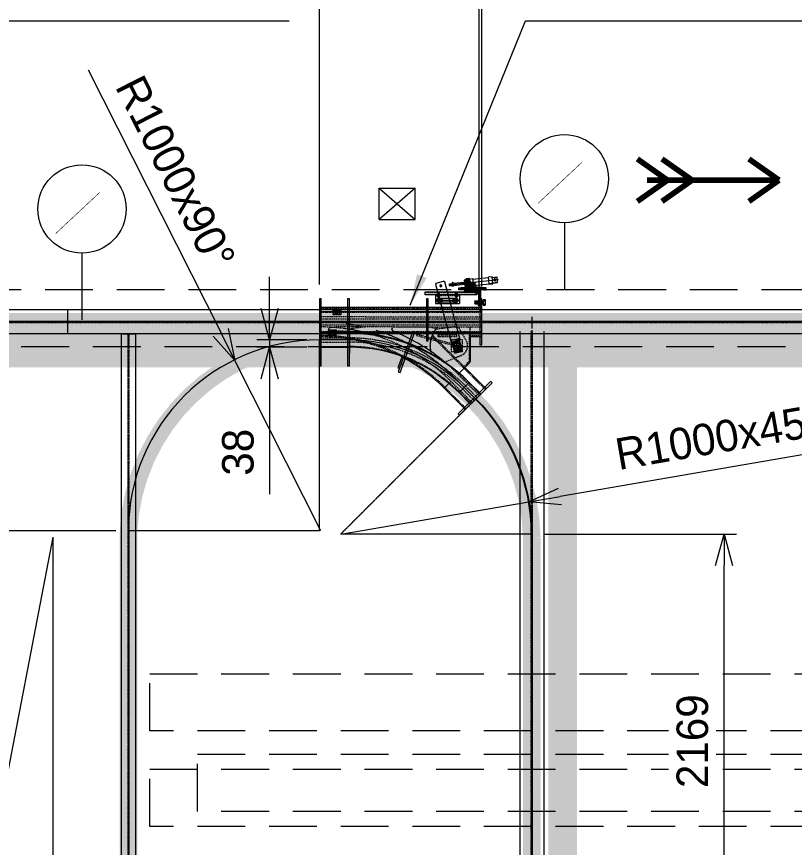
# Model space of a CAD drawing. Header units: inches. Extents: x 702888 to 852715, y 9845 to 271320.
# Drawn here: x 796657 to 800728, y 88595 to 92945 of the extents above; entities that cross this region are included whole.
import ezdxf

# ---------------------------------------------------------------- set-up
doc = ezdxf.new("R2010")
doc.units = ezdxf.units.IN
doc.header["$MEASUREMENT"] = 0
doc.header["$PDMODE"] = 34
for name, pattern in [('CENTER2', [1.125, 0.75, -0.125, 0.125, -0.125]), ('DASHED2', [0.375, 0.25, -0.125]), ('GESTRICHELT2', [9.525, 6.35, -3.175]), ('HIDDEN', [9.525, 6.35, -3.175]), ('MITTE2', [725.805, 483.87, -80.645, 80.645, -80.645])]:
    doc.linetypes.add(name, pattern=pattern)
doc.layers.get('0').update_dxf_attribs({"lineweight": 5})
doc.layers.get('Defpoints').update_dxf_attribs({"lineweight": 5})
for name, color, linetype, lineweight in [('Air input', 130, 'Continuous', 5), ('AIR PIPE', 120, 'Continuous', 5), ('Beam 150x75', 55, 'Continuous', 5), ('Beam 200', 6, 'Continuous', 0), ('BEMASSUNG', 5, 'Continuous', 0), ('CABLE TRAY', 30, 'Continuous', 5), ('CENTRE LINE', 1, 'CENTER2', 15), ('chain', 2, 'Continuous', 5), ('chain con', 52, 'Continuous', 5), ('DUENN', 1, 'Continuous', 0), ('electtric city', 1, 'Continuous', 5), ('ENDSCHALTER', 5, 'Continuous', 0), ('MITTE', 1, 'MITTE2', 0), ('Power track', 161, 'Continuous', 5), ('UNSICHTBAR', 1, 'GESTRICHELT2', 0), ('VERBINDUNGSELEMENTE', 5, 'Continuous', 0), ('VOLLINIE', 7, 'Continuous', 0), ('VOLLLINIE', 7, 'Continuous', 0)]:
    doc.layers.add(name, color=color, linetype=linetype, lineweight=lineweight)
for name, color, linetype in [('Baugruppe', 1, 'Continuous'), ('L', 1, 'Continuous'), ('PF2-6 m', 200, 'Continuous')]:
    doc.layers.add(name, color=color, linetype=linetype)
doc.dimstyles.new('D1', dxfattribs={"dimscale": 66, "dimtxt": 2.5, "dimasz": 2.5, "dimexe": 1, "dimexo": 1, "dimgap": 1.25, "dimtad": 1, "dimdec": 0, "dimdsep": 46, "dimtxsty": 'Standard', "dimblk": 'OPEN30', "dimcen": 2.5, "dimclrd": 150, "dimclre": 150, "dimclrt": 140, "dimadec": 0, "dimazin": 0, "dimtfac": 1, "dimtdec": 0, "dimtmove": 0, "dimatfit": 3, "dimfxl": 1, "dimtfill": 1, "dimlwd": 13, "dimlwe": 13, "dimarcsym": 0})

# ---------------------------------------------------------------- blocks, each defined once
blk = doc.blocks.new('_Open30')
at = {"color": 0, "linetype": 'ByBlock', "lineweight": -2}
for p, q in [((-1, 0.268), (0, 0)), ((0, 0), (-1, -0.268)), ((0, 0), (-1, 0))]:
    blk.add_line(p, q, dxfattribs=at)
blk = doc.blocks.new('*D148')
at = {"layer": 'chain', "color": 150, "lineweight": 13, "transparency": 16777216}
for p, q in [((799078.6, 91431.5), (799078.6, 93945.5)), ((808228.6, 91431.5), (808228.6, 93945.5)), ((808041.1, 93870.5), (799266.1, 93870.5))]:
    blk.add_line(p, q, dxfattribs=at)
at = {"layer": 'Defpoints', "color": 0, "transparency": 16777216}
for p in [(799078.6, 93870.5), (799078.6, 91356.5), (808228.6, 91356.5)]:
    blk.add_point(p, dxfattribs=at)
at = {"layer": 'chain', "color": 150, "lineweight": 13, "transparency": 16777216, "xscale": 187.5, "yscale": 187.5, "zscale": 187.5, "rotation": 180}
blk.add_blockref('_Open30', (799078.6, 93870.5), dxfattribs=at)
at = {"layer": 'chain', "color": 150, "lineweight": 13, "transparency": 16777216, "xscale": 187.5, "yscale": 187.5, "zscale": 187.5}
blk.add_blockref('_Open30', (808228.6, 93870.5), dxfattribs=at)
at = {"layer": 'chain', "color": 140, "transparency": 16777216, "insert": (803653.6, 94058), "char_height": 187.5, "attachment_point": 5, "bg_fill": 3, "box_fill_scale": 1.25, "bg_fill_color": 256, "bg_fill_true_color": 13158600, "bg_fill_transparency": 0}
blk.add_mtext('9150', dxfattribs=at)
blk = doc.blocks.new('*D149')
at = {"layer": 'chain', "color": 150, "lineweight": 13, "transparency": 16777216}
for p, q in [((778287.7, 91542.1), (778287.7, 94445.8)), ((798242, 91542.1), (798242, 94445.8)), ((798054.5, 94370.8), (778475.2, 94370.8))]:
    blk.add_line(p, q, dxfattribs=at)
at = {"layer": 'Defpoints', "color": 0, "transparency": 16777216}
for p in [(778287.7, 94370.8), (778287.7, 91467.1), (798242, 91467.1)]:
    blk.add_point(p, dxfattribs=at)
at = {"layer": 'chain', "color": 150, "lineweight": 13, "transparency": 16777216, "xscale": 187.5, "yscale": 187.5, "zscale": 187.5, "rotation": 180}
blk.add_blockref('_Open30', (778287.7, 94370.8), dxfattribs=at)
at = {"layer": 'chain', "color": 150, "lineweight": 13, "transparency": 16777216, "xscale": 187.5, "yscale": 187.5, "zscale": 187.5}
blk.add_blockref('_Open30', (798242, 94370.8), dxfattribs=at)
at = {"layer": 'chain', "color": 140, "transparency": 16777216, "insert": (788264.9, 94558.3), "char_height": 187.5, "attachment_point": 5, "bg_fill": 3, "box_fill_scale": 1.25, "bg_fill_color": 256, "bg_fill_true_color": 13158600, "bg_fill_transparency": 0}
blk.add_mtext('19954', dxfattribs=at)
blk = doc.blocks.new('5454')
at = {"color": 4, "const_width": 29.5}
for points in [[(-1108.7, -194.3), (-1266.8, -83.2)], [(-979.7, -194.3), (-1137.8, -83.2)], [(-524.9, -194.3), (-682.9, -83.2)], [(-1108.7, -194.3), (-1266.8, -305.5)], [(-1216.7, -194.3), (-524.9, -194.3)], [(-979.7, -194.3), (-1137.8, -305.5)], [(-524.9, -194.3), (-682.9, -305.5)]]:
    blk.add_lwpolyline(points, dxfattribs=at)
blk = doc.blocks.new('A$C6ACB2806')
at = {"color": 1, "linetype": 'DASHED2', "ltscale": 1000}
for points in [[(82525.4, 1681.6), (68525.4, 1681.6), (68525.4, 1981.6), (82525.4, 1981.6)], [(83947.5, -750.9), (70447.5, -750.9), (70447.5, -450.9), (83947.5, -450.9)]]:
    blk.add_lwpolyline(points, close=True, dxfattribs=at)
blk = doc.blocks.new('T6YY6')
at = {"linetype": 'CENTER2', "ltscale": 80}
blk.add_line((706263.8, 77134.1), (706263.8, 83265.3), dxfattribs=at)
for p, q in [((706201.3, 77210.4), (706201.3, 83210.4)), ((706201.3, 83210.4), (706326.3, 83210.4)), ((706326.3, 77210.4), (706326.3, 83210.4)), ((706201.3, 77210.4), (706326.3, 77210.4))]:
    blk.add_line(p, q)
at = {"linetype": 'HIDDEN'}
for p, q in [((706261, 83210.4), (706261, 77210.4)), ((706266.7, 83210.4), (706266.7, 77210.4))]:
    blk.add_line(p, q, dxfattribs=at)
blk = doc.blocks.new('*D229')
at = {"layer": 'CABLE TRAY', "color": 150, "lineweight": 13, "transparency": 16777216}
for p, q in [((775963.9, 91413.1), (775963.9, 97303)), ((806543, 91389), (806543, 97303)), ((776128.9, 97237), (806378, 97237))]:
    blk.add_line(p, q, dxfattribs=at)
at = {"layer": 'Defpoints', "color": 0, "transparency": 16777216}
for p in [(806543, 97237), (775963.9, 91347.1), (806543, 91323)]:
    blk.add_point(p, dxfattribs=at)
at = {"layer": 'CABLE TRAY', "color": 150, "lineweight": 13, "transparency": 16777216, "xscale": 165, "yscale": 165, "zscale": 165, "rotation": 180}
blk.add_blockref('_Open30', (775963.9, 97237), dxfattribs=at)
at = {"layer": 'CABLE TRAY', "color": 150, "lineweight": 13, "transparency": 16777216, "xscale": 165, "yscale": 165, "zscale": 165}
blk.add_blockref('_Open30', (806543, 97237), dxfattribs=at)
at = {"layer": 'CABLE TRAY', "color": 140, "transparency": 16777216, "insert": (791253.4, 97402), "char_height": 165, "attachment_point": 5, "bg_fill": 3, "box_fill_scale": 1.25, "bg_fill_color": 256, "bg_fill_true_color": 13158600, "bg_fill_transparency": 0}
blk.add_mtext('30579', dxfattribs=at)
blk = doc.blocks.new('45y46y')
at = {"const_width": 3}
blk.add_lwpolyline([(740418.6, 180052.2), (740732.9, 180052.2)], dxfattribs=at)
for points in [[(740732.9, 180071.1), (740732.9, 180052.2), (740796.4, 180052.2), (740732.9, 180071.1)], [(740732.9, 180033.3), (740732.9, 180052.2), (740796.4, 180052.2), (740732.9, 180033.3)]]:
    blk.add_solid(points)
blk = doc.blocks.new('4y5y46y')
blk.add_line((740606.5, 179820.9), (740606.5, 179471.4))
at = {"const_width": 3}
blk.add_lwpolyline([(740606.5, 179820.9, -1), (740606.5, 180283.5, -1), (740606.5, 179820.9), (740606.5, 179471.4)], format="xyb", dxfattribs=at)
blk.add_circle((740606.5, 180052.2), 231.3)
at = {"rotation": 43.08915135710794}
blk.add_blockref('45y46y', (322747.8, -457373), dxfattribs=at)
blk = doc.blocks.new('65u6u76i')
at = {"color": 1}
for p, q in [((748396.7, 88210), (745996.8, 87749)), ((748396.7, 87749), (748396.7, 88210)), ((748396.7, 87749), (745996.8, 87749))]:
    blk.add_line(p, q, dxfattribs=at)
blk = doc.blocks.new('*D402')
at = {"color": 150, "lineweight": 13, "transparency": 16777216}
for p, q in [((801052.8, 90700), (799501.9, 90433)), ((798353.7, 90235.4), (799339.2, 90405))]:
    blk.add_line(p, q, dxfattribs=at)
at = {"layer": 'Defpoints', "color": 0, "transparency": 16777216}
for p in [(799339.2, 90405), (798353.7, 90235.4)]:
    blk.add_point(p, dxfattribs=at)
at = {"color": 150, "lineweight": 13, "transparency": 16777216, "xscale": 165, "yscale": 165, "zscale": 165, "rotation": 189.7661851179683}
blk.add_blockref('_Open30', (799339.2, 90405), dxfattribs=at)
at = {"color": 140, "transparency": 16777216, "insert": (800333.7, 90743.6), "char_height": 165, "attachment_point": 5, "rotation": 9.7662, "bg_fill": 3, "box_fill_scale": 1.25, "bg_fill_color": 256, "bg_fill_true_color": 13158600, "bg_fill_transparency": 0}
blk.add_mtext('R1000x45%%D', dxfattribs=at)
blk = doc.blocks.new('*D403')
at = {"color": 150, "lineweight": 13, "transparency": 16777216}
for p, q in [((797032, 92667.4), (797725.4, 91292.4)), ((798250, 90252.2), (797799.7, 91145))]:
    blk.add_line(p, q, dxfattribs=at)
at = {"layer": 'Defpoints', "color": 0, "transparency": 16777216}
for p in [(797799.7, 91145), (798250, 90252.2)]:
    blk.add_point(p, dxfattribs=at)
at = {"color": 150, "lineweight": 13, "transparency": 16777216, "xscale": 165, "yscale": 165, "zscale": 165, "rotation": 296.762427695318}
blk.add_blockref('_Open30', (797799.7, 91145), dxfattribs=at)
at = {"color": 140, "transparency": 16777216, "insert": (797488.9, 92127.8), "char_height": 165, "attachment_point": 5, "rotation": 296.7624, "bg_fill": 3, "box_fill_scale": 1.25, "bg_fill_color": 256, "bg_fill_true_color": 13158600, "bg_fill_transparency": 0}
blk.add_mtext('R1000x90%%D', dxfattribs=at)
blk = doc.blocks.new('5ty56y')
for p, q in [((739176.3, 79054.5), (739365.8, 79054.5)), ((739176.3, 78889.7), (739365.8, 78889.7))]:
    blk.add_line(p, q)
blk.add_lwpolyline([(739176.3, 79054.5), (739365.8, 78889.7), (739365.8, 79054.5), (739176.3, 78889.7)], close=True)
blk = doc.blocks.new('45y4y6y')
at = {"linetype": 'CENTER2', "ltscale": 80}
blk.add_line((805122.2, 91360.7), (805122.2, 88156.2), dxfattribs=at)
for p, q in [((805059.7, 91284.5), (805059.7, 86072.5)), ((805184.7, 91284.5), (805184.7, 86072.5))]:
    blk.add_line(p, q)
at = {"linetype": 'HIDDEN'}
for p, q in [((805119.4, 86072.5), (805119.4, 91284.5)), ((805125.1, 86072.5), (805125.1, 91284.5))]:
    blk.add_line(p, q, dxfattribs=at)
blk = doc.blocks.new('y66yymjmk')
for p, q in [((797204.7, 91284.5), (797204.7, 86072.5)), ((797204.7, 91284.5), (797279.7, 91284.5)), ((797279.7, 91284.5), (797279.7, 86072.5))]:
    blk.add_line(p, q)
at = {"linetype": 'HIDDEN'}
for p, q in [((797239.7, 91284.5), (797239.7, 86072.5)), ((797244.7, 91284.5), (797244.7, 86072.5))]:
    blk.add_line(p, q, dxfattribs=at)
at = {"linetype": 'CENTER2', "ltscale": 30}
blk.add_line((797242.2, 86072.5), (797242.2, 91284.5), dxfattribs=at)
blk = doc.blocks.new('QSL-8-D')
at = {"layer": 'MITTE'}
blk.add_line((0, 9.2), (0, -33.4), dxfattribs=at)
at = {"layer": 'VOLLINIE'}
for p, q in [((-5.5, 0), (-5.5, -7)), ((5.5, 0), (5.5, -7)), ((-7.3, -8.8), (-5.5, -7)), ((-7.2, -8.8), (7.2, -8.8)), ((-7.2, -19.1), (-7.2, -8.8)), ((-7.2, -19.1), (7.2, -19.1)), ((-6.8, -21), (-7.2, -19.1)), ((-6.8, -21), (6.7, -21)), ((-6.8, -22), (6.7, -22)), ((-6.8, -23), (-6.8, -22)), ((-6.8, -23), (6.7, -23)), ((-6, -21), (-6, -22)), ((-4, -23), (-4, -33.4)), ((4, -23), (4, -33.4)), ((7.3, -8.8), (5.5, -7)), ((6, -21), (6, -22)), ((6.7, -21), (7.2, -19.1)), ((6.7, -23), (6.7, -22)), ((7.2, -19.1), (7.2, -8.8))]:
    blk.add_line(p, q, dxfattribs=at)
for points in [[(5.5, -4.9), (7, -4), (7, 4), (0, 8.1), (-7, 4)], [(-7, 4), (-7, -4), (-5.5, -4.9)]]:
    blk.add_lwpolyline(points, dxfattribs=at)
for radius, start, end in [(7, 321.7868, 218.2132), (5.5, 0, 180)]:
    blk.add_arc((0, 0), radius, start, end, dxfattribs=at)
blk = doc.blocks.new('A$C41C4')
at = {"layer": 'MITTE'}
for p, q in [((0.1, 33.4), (144.1, 33.4)), ((8.5, 40.1), (8.5, 26.7)), ((56.3, 43.2), (56.3, 23.3)), ((73.8, 42.6), (73.8, 0)), ((91.3, 43.2), (91.3, 23.3)), ((139.2, 40.1), (139.2, 26.7))]:
    blk.add_line(p, q, dxfattribs=at)
at = {"layer": 'UNSICHTBAR'}
for centre in [(8.5, 33.4), (139.2, 33.4)]:
    blk.add_circle(centre, 2.3, dxfattribs=at)
at = {"layer": 'VOLLINIE'}
for p, q in [((2.1, 38.4), (2.1, 28.4)), ((14.8, 38.4), (2.1, 38.4)), ((2.1, 28.4), (14.8, 28.4)), ((14.8, 38.4), (29.3, 38.4)), ((14.8, 38.4), (14.8, 28.4)), ((14.8, 28.4), (29.3, 28.4)), ((29.3, 38.4), (31.3, 40.4)), ((29.3, 28.4), (31.3, 26.4)), ((31.3, 40.4), (31.3, 40.4)), ((31.3, 40.4), (63.2, 40.4)), ((31.3, 26.4), (31.3, 26.4)), ((31.3, 26.4), (116.3, 26.4)), ((46.8, 40.4), (46.8, 26.4)), ((58.8, 42), (58.8, 41)), ((67, 40.4), (80.7, 40.4)), ((69.8, 10.4), (69.8, 0)), ((71.3, 42), (71.3, 40.4)), ((71.8, 12.4), (75.8, 12.4)), ((71.8, 11.4), (75.8, 11.4)), ((71.8, 10.4), (75.8, 10.4)), ((72.3, 24.7), (75.3, 24.7)), ((72.3, 14.3), (75.3, 14.3)), ((76.3, 42), (76.3, 40.4)), ((77.8, 10.4), (77.8, 0)), ((84.5, 40.4), (116.3, 40.4)), ((88.8, 42), (88.8, 41)), ((100.8, 40.4), (100.8, 26.4)), ((118.3, 38.4), (116.3, 40.4)), ((116.3, 40.4), (116.3, 40.4)), ((118.3, 28.4), (116.3, 26.4)), ((116.3, 26.4), (116.3, 26.4)), ((118.3, 38.4), (132.8, 38.4)), ((118.3, 28.4), (132.8, 28.4)), ((132.8, 38.4), (145.5, 38.4)), ((132.8, 38.4), (132.8, 28.4)), ((132.8, 38.4), (132.8, 28.4)), ((132.8, 28.4), (132.8, 28.4)), ((145.5, 28.4), (132.8, 28.4)), ((145.5, 38.4), (145.5, 28.4))]:
    blk.add_line(p, q, dxfattribs=at)
blk.add_lwpolyline([(75.7, 40.4), (73.8, 41.5), (72, 40.4)], dxfattribs=at)
for centre, start, end in [((56.3, 33.4), 61.045, 118.955), ((56.3, 33.4), 241.045, 298.955), ((91.3, 33.4), 61.045, 118.955), ((91.3, 33.4), 241.045, 298.955)]:
    blk.add_arc(centre, 8, start, end, dxfattribs=at)
for p in [(65.1, 33.4), (82.6, 33.4)]:
    blk.add_blockref('QSL-8-D', p, dxfattribs=at)
blk = doc.blocks.new('A$C1300')
at = {"layer": 'VOLLLINIE'}
blk.add_lwpolyline([(7, 24), (0.1, 12), (7, 0), (20.9, 0), (27.8, 12), (20.9, 24)], close=True, dxfattribs=at)
blk = doc.blocks.new('m16x_45')
at = {"layer": 'DUENN'}
for p, q in [((45, 6.4), (0, 6.4)), ((45, -6.4), (0, -6.4))]:
    blk.add_line(p, q, dxfattribs=at)
at = {"layer": 'MITTE'}
blk.add_line((45, 0), (0, 0), dxfattribs=at)
at = {"layer": 'VERBINDUNGSELEMENTE'}
for p, q in [((-10.2, 13.6), (-9.3, 15.2)), ((-10.2, 13.6), (-10.2, -13.6)), ((0, 15.2), (-9.3, 15.2)), ((0, 7.6), (-9.3, 7.6)), ((0, 15.2), (0, -15.2)), ((43.4, 8), (0, 8)), ((43.4, 8), (43.4, -8)), ((45, 6.4), (43.4, 8)), ((45, 6.4), (45, -6.4)), ((-10.2, -13.6), (-9.3, -15.2)), ((0, -7.6), (-9.3, -7.6)), ((0, -15.2), (-9.3, -15.2)), ((43.4, -8), (0, -8)), ((43.4, -8), (45, -6.4))]:
    blk.add_line(p, q, dxfattribs=at)
for centre, radius, start, end in [((-2, 11.4), 8.28, 152.6734, 207.3266), ((21.5, 0), 31.7, 166.1397, 193.8603), ((-2, -11.4), 8.28, 152.6734, 207.3266)]:
    blk.add_arc(centre, radius, start, end, dxfattribs=at)
blk = doc.blocks.new('S_6')
at = {"layer": 'VERBINDUNGSELEMENTE'}
blk.add_lwpolyline([(-5, 0), (-5, 0.7), (5, 0.7), (5, 0)], close=True, dxfattribs=at)
blk = doc.blocks.new('L-80X8')
at = {"layer": 'L', "color": 0, "linetype": 'ByBlock'}
for p, q in [((0, 80), (0, 0)), ((0, 80), (3, 80)), ((8, 75), (8, 18)), ((0, 0), (80, 0)), ((18, 8), (75, 8)), ((80, 3), (80, 0))]:
    blk.add_line(p, q, dxfattribs=at)
for centre, radius, start, end in [((3, 75), 5, 0, 90), ((18, 18), 10, 180, 270), ((75, 3), 5, 0, 90)]:
    blk.add_arc(centre, radius, start, end, dxfattribs=at)
blk = doc.blocks.new('Befestigung_wg')
at = {"layer": 'MITTE'}
for p, q in [((8, 0), (-24.2, 0)), ((-48.5, -50.8), (-48.5, -68.1)), ((-40, -51.2), (-40, -68.5)), ((-31, -50.8), (-31, -68.1))]:
    blk.add_line(p, q, dxfattribs=at)
at = {"layer": 'MITTE', "linetype": 'Continuous'}
for p, q in [((-65, -50.4), (-65, -71.3)), ((-41, -50.4), (-41, -71.3))]:
    blk.add_line(p, q, dxfattribs=at)
at = {"layer": 'UNSICHTBAR'}
for p, q in [((-18, -41.3), (-288, -41.3)), ((-18, -51.7), (-288, -51.7))]:
    blk.add_line(p, q, dxfattribs=at)
at = {"layer": 'VOLLINIE'}
blk.add_lwpolyline([(-18, -39), (-288, -39), (-288, -54), (-18, -54)], close=True, dxfattribs=at)
at = {"layer": 'VOLLINIE', "rotation": 90}
blk.add_blockref('L-80X8', (0, -62), dxfattribs=at)
blk = doc.blocks.new('M_6')
at = {"layer": 'VERBINDUNGSELEMENTE'}
for p, q in [((-5.5, 0.6), (-5.5, 4.4)), ((4.2, 5), (-4.2, 5)), ((-4.1, 0), (-4.2, 0)), ((4.2, 0), (-4.2, 0)), ((-2.8, 0.6), (-2.8, 4.4)), ((2.7, 0.6), (2.7, 4.4)), ((5.5, 0.5), (5.5, 4.5))]:
    blk.add_line(p, q, dxfattribs=at)
for centre, radius, start, end in [((-4.1, 3), 1.98, 45.7486, 134.3033), ((-4.1, 2), 1.99, 225.7042, 314.244), ((0, -2), 7.02, 66.8906, 113.1094), ((0, 7.3), 7.25, 247.6634, 292.3366), ((4.1, 3), 2.02, 47.2903, 133.8238), ((4.1, 2.1), 2.09, 228.0126, 310.8733)]:
    blk.add_arc(centre, radius, start, end, dxfattribs=at)
blk = doc.blocks.new('hs28_6x15s')
at = {"layer": 'DUENN'}
for p, q in [((-2.4, 15), (-2.4, 2.3)), ((2.4, 15), (2.4, 2.3))]:
    blk.add_line(p, q, dxfattribs=at)
at = {"layer": 'MITTE'}
blk.add_line((0, 15), (0, 0), dxfattribs=at)
at = {"layer": 'VERBINDUNGSELEMENTE'}
for p, q in [((-2.4, 15), (-3, 14.4)), ((-3, 14.4), (3, 14.4)), ((-3, 14.4), (-3, 0)), ((3, 2.3), (-3, 2.3)), ((-3, 2.3), (3, 2.3)), ((-3, 2), (3, 2)), ((-2.4, 15), (2.4, 15)), ((3, 14.4), (2.4, 15)), ((3, 14.4), (3, 0))]:
    blk.add_line(p, q, dxfattribs=at)
blk.add_lwpolyline([(-6.5, -4), (-6.5, 0), (6.5, 0), (6.5, -4)], close=True, dxfattribs=at)
blk = doc.blocks.new('S_4')
at = {"layer": 'VERBINDUNGSELEMENTE'}
blk.add_lwpolyline([(-3.5, 0), (-3.5, 0.5), (3.5, 0.5), (3.5, 0)], close=True, dxfattribs=at)
blk = doc.blocks.new('M_4')
at = {"layer": 'VERBINDUNGSELEMENTE'}
for p, q in [((-3.8, 0.4), (-3.8, 2.8)), ((2.9, 3.2), (-2.9, 3.2)), ((-2.9, 0), (-2.9, 0)), ((2.9, 0), (-2.9, 0)), ((-2, 0.4), (-2, 2.8)), ((2, 0.4), (2, 2.8)), ((3.8, 0.4), (3.8, 2.8))]:
    blk.add_line(p, q, dxfattribs=at)
for centre, radius, start, end in [((-2.9, 1.9), 1.32, 45.7486, 134.3033), ((-2.9, 1.3), 1.32, 225.7042, 314.244), ((0, -2.2), 5.42, 68.559, 111.441), ((0, 5.6), 5.6, 249.2785, 290.7215), ((2.9, 1.9), 1.35, 47.2903, 133.8238), ((2.9, 1.4), 1.4, 228.0126, 310.8733)]:
    blk.add_arc(centre, radius, start, end, dxfattribs=at)
blk = doc.blocks.new('z4x30')
at = {"layer": 'DUENN'}
for p, q in [((30, 1.6), (10, 1.6)), ((30, 1.6), (10, 1.6)), ((30, -1.6), (10, -1.6))]:
    blk.add_line(p, q, dxfattribs=at)
at = {"layer": 'MITTE'}
blk.add_line((30, 0), (0, 0), dxfattribs=at)
at = {"layer": 'VERBINDUNGSELEMENTE'}
for p, q in [((29.6, 2), (0, 2)), ((0, 2), (0, -2)), ((10, 2), (10, -2)), ((29.6, 2), (29.6, -2)), ((30, 1.6), (29.6, 2)), ((30, 1.6), (30, -1.6)), ((29.6, -2), (0, -2)), ((29.6, -2), (30, -1.6))]:
    blk.add_line(p, q, dxfattribs=at)
blk.add_lwpolyline([(-4, -3.5), (-4, 3.5), (0, 3.5), (0, -3.5)], close=True, dxfattribs=at)
blk = doc.blocks.new('A$C3241')
at = {"layer": 'DUENN'}
for centre in [(7.8, 3.6), (11.8, 3.6), (15.8, 3.6), (19.8, 3.6)]:
    blk.add_arc(centre, 8, 157.9757, 202.0243, dxfattribs=at)
blk = doc.blocks.new('Hebel')
at = {"layer": 'MITTE', "linetype": 'Continuous'}
for p, q in [((6.2, 325), (-6.2, 325)), ((0, 318.8), (0, 331.2))]:
    blk.add_line(p, q, dxfattribs=at)
at = {"layer": 'MITTE'}
for p, q in [((-20, 0), (20, 0)), ((0, -35), (0, 25)), ((20, -25), (-20, -25))]:
    blk.add_line(p, q, dxfattribs=at)
at = {"layer": 'UNSICHTBAR'}
for p, q in [((25, 35), (-25, 35)), ((-20, 4), (-14.5, 4)), ((14.5, 4), (20, 4)), ((-20, -4), (-14.5, -4)), ((-20, -19.5), (-1.5, -19.5)), ((-20, -30.5), (-1.5, -30.5)), ((1.5, -19.5), (20, -19.5)), ((1.5, -30.5), (20, -30.5)), ((14.5, -4), (20, -4))]:
    blk.add_line(p, q, dxfattribs=at)
at = {"layer": 'VOLLINIE'}
for p, q in [((-25, 340), (-20, 345)), ((-25, 25), (-25, 340)), ((20, 345), (-20, 345)), ((20, 345), (25, 340)), ((25, 340), (25, 25)), ((25, 25), (-25, 25)), ((-20, -35), (-20, 25)), ((-20, 25), (20, 25)), ((20, 25), (20, -35)), ((-1.5, -35), (-20, -35)), ((-1.5, -35), (-1.5, -14.9)), ((1.5, -35), (1.5, -14.9)), ((20, -35), (1.5, -35))]:
    blk.add_line(p, q, dxfattribs=at)
blk.add_circle((0, 325), 5.25, dxfattribs=at)
blk.add_arc((0, 0), 15, 275.7392, 264.2608, dxfattribs=at)
for points in [[(-20, 25), (-25, 25), (-20, 19.8)], [(20, 25), (25, 25), (20, 19.8)]]:
    blk.add_solid(points, dxfattribs=at)
at = {"layer": 'VOLLINIE', "rotation": 180}
for p in [(-5.2, 25.6), (17.8, 25.6)]:
    blk.add_blockref('A$C3241', p, dxfattribs=at)
blk = doc.blocks.new('Skt_Mutter')
for p, q in [((0, 7.4), (0, 0)), ((0, -6), (0, 6)), ((0, 0.5), (0, 0)), ((0, -0.5), (0, 0)), ((0.3, 9.8), (2.5, 9.8)), ((0.3, 4.9), (2.5, 4.9)), ((4.6, 9.8), (2.5, 9.8)), ((4.6, 4.9), (2.5, 4.9)), ((5, 7.4), (5, 0)), ((5, -6), (5, 6)), ((5, -7.4), (5, 0)), ((0.3, -4.9), (2.5, -4.9)), ((0.3, -9.8), (2.5, -9.8)), ((4.6, -4.9), (2.5, -4.9)), ((4.6, -9.8), (2.5, -9.8))]:
    blk.add_line(p, q)
for centre, radius, start, end in [((9.1, 7.4), 9.06, 164.281, 180), ((9.1, 7.4), 9.07, 180, 195.719), ((34.7, 0), 34.7, 171.868, 179.141), ((-4.1, 7.4), 9.06, 344.2815, 0), ((-29.7, 0), 34.7, 0.8594, 8.1316), ((-4.1, 7.4), 9.07, 0, 15.7185), ((34.7, 0), 34.7, 180.859, 188.132), ((9.1, -7.4), 9.06, 164.281, 180), ((9.1, -7.4), 9.07, 180, 195.719), ((-29.7, 0), 34.7, 351.8684, 359.1406), ((-4.1, -7.4), 9.06, 344.2815, 0), ((-4.1, -7.4), 9.07, 0, 15.7185)]:
    blk.add_arc(centre, radius, start, end)
at = {"layer": 'MITTE'}
blk.add_line((-0.7, 0), (6, 0), dxfattribs=at)
at = {"layer": 'UNSICHTBAR'}
for p, q in [((0, 4.1), (5, 4.1)), ((5, -4.1), (0, -4.1))]:
    blk.add_line(p, q, dxfattribs=at)
blk = doc.blocks.new('A$Cc410dff4')
at = {"layer": 'DUENN'}
for p, q in [((-187.2, -329.7), (-213.1, -332.4)), ((-42.6, -314.1), (-68.4, -316.8)), ((-59.5, -315.9), (-68.4, -316.8)), ((-39.7, -340.9), (-65.5, -343.7)), ((-56.6, -342.7), (-65.5, -343.7)), ((38, -314.9), (18.1, -317.1)), ((38.9, -322.9), (19, -325)), ((-184.3, -356.5), (-210.2, -359.3))]:
    blk.add_line(p, q, dxfattribs=at)
at = {"layer": 'ENDSCHALTER'}
for centre in [(9.7, -237.5), (89.7, -237.5)]:
    blk.add_circle(centre, 9, dxfattribs=at)
at = {"layer": 'MITTE'}
for p, q in [((-7.8, -237.5), (107.2, -237.5)), ((-87, -296.7), (-87, -287.5)), ((-57, -296.7), (-57, -287.5)), ((42.4, -318.5), (-217.7, -346.5)), ((-199.6, -336.4), (-197.7, -354)), ((-179.2, -320.2), (-178.3, -328.1)), ((-78.3, -309.4), (-77.4, -317.2)), ((-42.5, -329.5), (-72.1, -329.5)), ((-48.2, -329.5), (-71.8, -329.5)), ((-57.5, -352.9), (-62.5, -306.1)), ((-60, -341.3), (-60, -317.7))]:
    blk.add_line(p, q, dxfattribs=at)
at = {"layer": 'UNSICHTBAR'}
for p, q in [((-47, -294.5), (-97, -294.5)), ((-91.5, -294.5), (-91.5, -289.5)), ((-82.5, -294.5), (-82.5, -289.5)), ((-61.5, -294.5), (-61.5, -289.5)), ((-52.5, -294.5), (-52.5, -289.5)), ((112.2, -262.5), (-12.8, -262.5)), ((-183.7, -323.7), (-183.2, -328.6)), ((-183.1, -323.7), (-182.6, -328.5)), ((-174.6, -322.8), (-174.1, -327.6)), ((-174, -322.7), (-173.5, -327.5)), ((-82.8, -312.9), (-82.3, -317.7)), ((-82.2, -312.8), (-81.7, -317.6)), ((-73.7, -311.9), (-73.2, -316.7)), ((-73.1, -311.8), (-72.6, -316.7)), ((-55.6, -305.4), (-69.5, -306.9)), ((-65.8, -341.1), (-69.5, -306.9)), ((-53, -314.5), (-67, -314.5)), ((-53, -344.5), (-67, -344.5)), ((-51.9, -339.6), (-55.6, -305.4))]:
    blk.add_line(p, q, dxfattribs=at)
blk.add_circle((-60, -329.5), 4, dxfattribs=at)
blk.add_arc((-60, -329.5), 5, 0, 270, dxfattribs=at)
at = {"layer": 'VOLLINIE'}
for p, q in [((112.2, -221.5), (-12.8, -221.5)), ((-12.8, -266.5), (-12.8, -221.5)), ((1.7, -228), (97.7, -228)), ((1.7, -247), (97.7, -247)), ((112.2, -266.5), (112.2, -221.5)), ((-97, -294.5), (-97, -289.5)), ((-47, -289.5), (-97, -289.5)), ((-97, -294.5), (-71, -336.4)), ((-47, -329.5), (-47, -289.5)), ((-187.4, -328.2), (-213.2, -331)), ((-213.2, -331), (-210, -360.8)), ((-168.9, -322.2), (-187.8, -324.2)), ((-187.8, -324.2), (-183.7, -362)), ((-168.9, -322.2), (-164.8, -359.9)), ((-87.6, -315.6), (-168.7, -324.3)), ((-69, -311.4), (-87.9, -313.4)), ((-87.9, -313.4), (-83.8, -351.2)), ((-69, -311.4), (-64.9, -349.2)), ((-42.7, -312.6), (-68.6, -315.4)), ((-59.6, -314.4), (-68.6, -315.4)), ((-64.4, -353.6), (-65.8, -341.1)), ((-39.5, -342.4), (-65.3, -345.2)), ((-56.4, -344.2), (-65.3, -345.2)), ((-47.3, -307), (-55.3, -307.9)), ((-55.3, -307.9), (-50.8, -349.7)), ((-50.5, -352.1), (-51.9, -339.6)), ((-47.3, -307), (-42.8, -348.8)), ((-42.7, -312.6), (-39.5, -342.4)), ((15.9, -315.3), (-41.7, -321.5)), ((17.2, -327.2), (-40.5, -333.5)), ((8, -316.2), (9.3, -328.1)), ((15.9, -315.3), (17.2, -327.2)), ((18.1, -317.1), (16.1, -317.3)), ((19, -325), (17, -325.2)), ((36.9, -314), (18, -316.1)), ((18, -316.1), (19.1, -326)), ((38, -324), (19.1, -326)), ((36.9, -314), (38, -314.9)), ((36.9, -314), (38, -324)), ((38, -314.9), (38.9, -322.9)), ((38.9, -322.9), (38, -324)), ((-184.2, -358), (-210, -360.8)), ((-164.8, -359.9), (-183.7, -362)), ((-84, -349), (-165.1, -357.7)), ((-64.9, -349.2), (-83.8, -351.2)), ((-50.5, -352.1), (-64.4, -353.6)), ((-42.8, -348.8), (-50.8, -349.7))]:
    blk.add_line(p, q, dxfattribs=at)
for centre, radius in [((0, 0), 20), ((-198.7, -344.5), 5)]:
    blk.add_circle(centre, radius, dxfattribs=at)
for centre, radius, start, end in [((1.7, -237.5), 9.5, 90, 270), ((97.7, -237.5), 9.5, 270, 90), ((-60, -329.5), 13, 211.803, 0)]:
    blk.add_arc(centre, radius, start, end, dxfattribs=at)
at = {"layer": 'VOLLLINIE'}
blk.add_lwpolyline([(-52, -324.9), (-60, -320.3), (-68, -324.9), (-68, -334.1), (-60, -338.7), (-52, -334.1)], close=True, dxfattribs=at)
blk.add_circle((-60, -329.5), 8, dxfattribs=at)
at = {"rotation": 186.1526269100028}
blk.add_blockref('Skt_Mutter', (24.1, -320.5), dxfattribs=at)
at = {"layer": 'BEMASSUNG', "xscale": -1}
blk.add_blockref('Befestigung_wg', (-122, -227.5), dxfattribs=at)
at = {"layer": 'BEMASSUNG', "xscale": -1, "rotation": 180}
for p in [(-4.1, -225.5), (75.9, -225.5)]:
    blk.add_blockref('A$C1300', p, dxfattribs=at)
at = {"layer": 'UNSICHTBAR', "xscale": -1}
for name, p in [('hs28_6x15s', (2.2, -268.8)), ('M_6', (2.2, -261.8)), ('hs28_6x15s', (97.2, -268.8)), ('M_6', (97.2, -261.8)), ('M_4', (-99.5, -281)), ('S_4', (-99.5, -281.5)), ('S_6', (-57, -281.5)), ('S_6', (2.2, -262.5)), ('S_6', (97.2, -262.5))]:
    blk.add_blockref(name, p, dxfattribs=at)
at = {"layer": 'UNSICHTBAR', "xscale": -1, "rotation": 270}
blk.add_blockref('z4x30', (-99.5, -305.1), dxfattribs=at)
at = {"layer": 'VOLLINIE', "xscale": -1}
for name, p, rotation in [('Hebel', (0, 0), 194.9307875021744), ('m16x_45', (-138, -227.5), 180)]:
    blk.add_blockref(name, p, dxfattribs=dict(at, rotation=rotation))
at = {"layer": 'VOLLINIE'}
blk.add_blockref('A$C41C4', (-155.8, -331.5), dxfattribs=at)
blk = doc.blocks.new('Auflage_d')
at = {"layer": 'MITTE'}
for p, q in [((16.5, -10), (3.5, -10)), ((10, -16.5), (10, -3.5)), ((36.5, -10), (23.5, -10)), ((30, -3.5), (30, -16.5))]:
    blk.add_line(p, q, dxfattribs=at)
at = {"layer": 'UNSICHTBAR'}
for p, q in [((0, -30), (0, 0)), ((0, 0), (40, 0)), ((40, 0), (40, -30)), ((0, -20), (40, -20)), ((0, -27), (40, -27)), ((40, -30), (0, -30))]:
    blk.add_line(p, q, dxfattribs=at)
for centre in [(10, -10), (30, -10)]:
    blk.add_circle(centre, 6.5, dxfattribs=at)
blk = doc.blocks.new('WZ_d')
at = {"layer": 'MITTE'}
for p, q in [((12.5, 0), (-12.5, 0)), ((0, 12.5), (0, -12.5))]:
    blk.add_line(p, q, dxfattribs=at)
at = {"layer": 'UNSICHTBAR'}
for p, q in [((-652.2, 96.1), (-663.4, 94.5)), ((-635.8, 98.5), (-652.2, 96.1)), ((-330, 98.5), (-635.8, 98.5)), ((-473.8, 98.5), (-572.5, 87.3)), ((-330, 98.5), (-140, 98.5)), ((-140, 98.5), (-105, 88.5)), ((-105, 88.5), (-20, 98.5)), ((-13.5, 98.5), (-20, 98.5)), ((-13.5, 98.5), (2.9, 95.6)), ((48.5, 28), (13.9, 87.9)), ((56, 0), (56, 0)), ((21.8, -51.6), (-55.5, -83.1))]:
    blk.add_line(p, q, dxfattribs=at)
blk.add_lwpolyline([(-16.1, 7.6), (-209.3, 59.4), (-210.8, 53.6), (-17.6, 1.8)], close=True, dxfattribs=at)
for centre, radius, start, end in [((-662, 84.6), 10, 98.2091, 272.526), ((-720, -875), 973.5, 74.7623, 81.2833), ((0, 0), 141, 140.5433, 192.0859), ((0.1, 79.9), 16, 30, 80), ((-616.3, -950.9), 1026.5, 81.4745, 92.526), ((-616.3, -950.9), 1026.5, 57.8488, 81.4745), ((0, 0), 56, 291.3764, 30), ((0, 0), 141, 192.0859, 198.5859), ((-61.5, -68.3), 16, 252.5062, 292.1608)]:
    blk.add_arc(centre, radius, start, end, dxfattribs=at)
at = {"layer": 'VOLLINIE'}
for radius in [20, 17.5]:
    blk.add_circle((0, 0), radius, dxfattribs=at)
blk.add_arc((-61.5, -68.3), 16, 237.8488, 252.5062, dxfattribs=at)
blk = doc.blocks.new('tyjtyjyt')
at = {"layer": 'MITTE'}
for p, q in [((742408.6, 69396.3), (741558.6, 69396.3)), ((741715.6, 69301.3), (741558.6, 69301.3)), ((742271.6, 69271.3), (742285.6, 69271.3)), ((742278.6, 69264.3), (742278.6, 69278.3)), ((742265.7, 69103.4), (742377.5, 68991.7))]:
    blk.add_line(p, q, dxfattribs=at)
blk.add_arc((741558.6, 68396.3), 1000, 45, 90, dxfattribs=at)
at = {"layer": 'UNSICHTBAR'}
for p, q in [((741558.6, 69466.8), (742408.6, 69466.8)), ((741566.6, 69451.3), (741558.6, 69451.3)), ((741558.6, 69446.3), (742408.6, 69446.3)), ((742128.6, 69473.3), (742118.6, 69473.3)), ((742128.6, 69473.3), (742118.6, 69473.3)), ((742128.6, 69451.8), (742118.6, 69451.8)), ((742408.6, 69473.3), (742398.6, 69473.3)), ((742408.6, 69451.8), (742398.6, 69451.8)), ((741802.2, 69422.8), (741558.6, 69422.8)), ((741558.6, 69412.3), (742408.6, 69412.3)), ((741802.2, 69422.8), (741827, 69422.8)), ((741827, 69422.8), (741942.8, 69422.8)), ((741942.8, 69422.8), (742088.3, 69422.8)), ((742088.3, 69422.8), (742408.6, 69422.8)), ((741558.6, 69380.3), (742408.6, 69380.3)), ((741558.6, 69346.3), (742408.6, 69346.3)), ((741938.6, 69356.7), (741938.6, 69359.8)), ((741948.6, 69369.8), (741965.2, 69369.8)), ((741965.2, 69369.8), (742165.1, 69369.8)), ((742165.1, 69369.8), (742408.6, 69369.8)), ((742348.6, 69343), (742348.6, 69369.8)), ((741566.6, 69341.3), (741558.6, 69341.3)), ((741558.6, 69335.8), (741715.6, 69335.8)), ((741670, 69334.9), (741558.6, 69334.9)), ((741558.6, 69312.3), (741715.6, 69312.3)), ((742038.8, 69320), (742038.8, 69320)), ((742128.6, 69340.8), (742118.6, 69340.8)), ((742128.6, 69319.3), (742118.6, 69319.3)), ((742348.6, 69325.8), (742408.6, 69325.8)), ((742408.6, 69340.8), (742398.6, 69340.8)), ((742408.6, 69319.3), (742398.6, 69319.3)), ((741558.6, 69290.3), (741715.6, 69290.3)), ((741558.6, 69266.8), (741715.6, 69266.8)), ((742031.5, 69276.6), (742023.9, 69279.4)), ((742035, 69280.4), (742025.6, 69283.9)), ((742031.3, 69299.6), (742031.3, 69299.6)), ((741995.5, 69171.9), (741986.1, 69175.3)), ((742008.6, 69208.1), (741999.3, 69211.5)), ((742290.5, 69128.2), (742284.5, 69122.2)), ((742315.6, 69153.3), (742427.3, 69041.6)), ((742247, 69084.7), (742245.2, 69082.9)), ((742284.5, 69122.2), (742396.2, 69010.5)), ((742215.9, 69053.6), (742327.6, 68941.9)), ((742245.2, 69082.9), (742236.5, 69074.2)), ((742257.1, 69074.6), (742358.7, 68973)), ((742308.9, 69044.6), (742369.6, 68983.9)), ((742324.4, 69060.1), (742385.2, 68999.4)), ((742341.1, 69076.8), (742401.8, 69016)), ((742425.9, 69051.5), (742431.6, 69045.8)), ((742431.9, 69046.2), (742426.2, 69051.8)), ((742292.3, 69028), (742353, 68967.3)), ((742323, 68937.3), (742317.4, 68942.9)), ((742317.7, 68943.3), (742323.4, 68937.6))]:
    blk.add_line(p, q, dxfattribs=at)
for points in [[(742315.6, 69161.8), (742311.3, 69157.5), (742148.7, 69320.2), (742153, 69324.4)], [(742178.6, 69319.8), (742278.6, 69319.8), (742278.6, 69325.8), (742178.6, 69325.8)], [(742342.6, 69188.8), (742348.6, 69188.8), (742348.6, 69325.8), (742342.6, 69325.8)], [(742248.6, 69241.3), (742308.6, 69241.3), (742308.6, 69301.3), (742248.6, 69301.3)], [(742315.6, 69153.3), (742346.7, 69184.4), (742342.5, 69188.6), (742311.3, 69157.5)]]:
    blk.add_lwpolyline(points, close=True, dxfattribs=at)
for centre, radius, start, end in [((741558.6, 68396.3), 973.5, 76.1018, 90), ((741948.6, 69359.8), 10, 90, 180), ((741948.6, 69356.7), 10, 180, 247.8974), ((741558.6, 68396.3), 1026.5, 67.0145, 67.8974), ((742278.6, 69271.3), 140, 135.2858, 192.5216), ((741558.6, 68396.3), 929.5, 45, 90), ((741558.6, 68396.3), 923.5, 76.4957, 90), ((741715.6, 68451.3), 884.5, 45, 90), ((741715.6, 68451.3), 861, 45, 90), ((741558.6, 68396.3), 973.5, 55.9646, 76.1018), ((741715.6, 68451.3), 839, 45, 90), ((741715.6, 68451.3), 815.5, 45, 90), ((741558.6, 68396.3), 923.5, 63.2635, 76.4957), ((741558.6, 68396.3), 973.5, 44.1975, 55.9646), ((741558.6, 68396.3), 1026.5, 45, 50.2781)]:
    blk.add_arc(centre, radius, start, end, dxfattribs=at)
at = {"layer": 'VOLLINIE'}
for p, q in [((741558.6, 69472.8), (741723.6, 69472.8)), ((741566.6, 69451.3), (742398.6, 69451.3)), ((741723.6, 69472.8), (741810.1, 69472.8)), ((741810.1, 69472.8), (741898.6, 69472.8)), ((741898.6, 69472.8), (742033.2, 69472.8)), ((742033.2, 69472.8), (742068.9, 69472.8)), ((742068.9, 69472.8), (742208.2, 69472.8)), ((742208.2, 69472.8), (742408.6, 69472.8)), ((741670, 69339.9), (741558.6, 69339.9)), ((741558.6, 69339.3), (741715.6, 69339.3)), ((741566.6, 69341.3), (742398.6, 69341.3)), ((741715.6, 69339.9), (741715.6, 69300.9)), ((741715.6, 69339.3), (741715.6, 69263.3)), ((742348.6, 69343), (742348.6, 69186.3)), ((742348.6, 69319.8), (742408.6, 69319.8)), ((741558.6, 69263.3), (741715.6, 69263.3)), ((741715.6, 69268.9), (741715.6, 69229.9)), ((741978.6, 69178.1), (741970.1, 69154.9)), ((742315.6, 69153.3), (742348.6, 69186.3)), ((741970.1, 69154.9), (741977.6, 69152.1)), ((742290.5, 69128.2), (742319.8, 69157.5)), ((742319.8, 69157.5), (742425.9, 69051.5)), ((742236.5, 69074.2), (742211.6, 69049.3)), ((742217.2, 69054.9), (742211.6, 69049.3)), ((742211.6, 69049.3), (742317.7, 68943.3)), ((742343.5, 69079.2), (742289.8, 69025.5)), ((742343.5, 69079.2), (742404.3, 69018.5)), ((742289.8, 69025.5), (742350.5, 68964.8))]:
    blk.add_line(p, q, dxfattribs=at)
for points in [[(741558.6, 69165.3), (741568.6, 69165.3), (741568.6, 69516.3), (741558.6, 69516.3)], [(741705.6, 69165.3), (741715.6, 69165.3), (741715.6, 69516.3), (741705.6, 69516.3)], [(742118.6, 69516.3), (742118.6, 69296.3), (742128.6, 69296.3), (742128.6, 69516.3)], [(742398.6, 69516.3), (742398.6, 69276.3), (742408.6, 69276.3), (742408.6, 69516.3)], [(742455.2, 69083.6), (742285.5, 68913.9), (742292.6, 68906.9), (742462.3, 69076.6)]]:
    blk.add_lwpolyline(points, close=True, dxfattribs=at)
for points in [[(742046.6, 69341.7), (741971.4, 69134.9), (741980.8, 69131.5), (742056, 69338.2)], [(741977.6, 69152.1), (741998.2, 69208.5), (741990.6, 69211.3), (741970.1, 69154.9)]]:
    blk.add_lwpolyline(points, dxfattribs=at)
blk.add_circle((742278.6, 69271.3), 20, dxfattribs=at)
for centre, radius, start, end in [((741715.6, 68451.3), 888, 45, 90), ((741558.6, 68396.3), 1026.5, 50.2781, 67.0145), ((741715.6, 68451.3), 850, 45, 90), ((741715.6, 68451.3), 812, 45, 90), ((741558.6, 68396.3), 923.5, 48.0193, 63.2635), ((741558.6, 68396.3), 923.5, 45, 48.0193)]:
    blk.add_arc(centre, radius, start, end, dxfattribs=at)
at = {"layer": 'BEMASSUNG'}
blk.add_blockref('Auflage_d', (741631.6, 69462.8), dxfattribs=at)
at = {"layer": 'BEMASSUNG', "rotation": 180}
blk.add_blockref('Auflage_d', (741646.6, 69323.8), dxfattribs=at)
at = {"layer": 'VOLLINIE'}
blk.add_blockref('WZ_d', (742278.6, 69271.3), dxfattribs=at)
blk = doc.blocks.new('yjukyuky')
at = {"rotation": 180}
blk.add_blockref('tyjtyjyt', (1483499.4, 138484.4), dxfattribs=at)
blk.add_blockref('A$Cc410dff4', (741220.8, 69213))
blk = doc.blocks.new('*D519')
at = {"color": 150, "lineweight": 13, "transparency": 16777216}
for p, q in [((797981.2, 91417.1), (797981.2, 91582.1)), ((798176.2, 91252.1), (797915.2, 91252.1)), ((797981.2, 91252.1), (797981.2, 91214.1)), ((798176.2, 91214.1), (797915.2, 91214.1)), ((797981.2, 91049.1), (797981.2, 90444.1))]:
    blk.add_line(p, q, dxfattribs=at)
at = {"layer": 'Defpoints', "color": 0, "transparency": 16777216}
for p in [(798242.2, 91252.1), (797981.2, 91214.1), (798242.2, 91214.1)]:
    blk.add_point(p, dxfattribs=at)
at = {"color": 150, "lineweight": 13, "transparency": 16777216, "xscale": 165, "yscale": 165, "zscale": 165}
for p, rotation in [((797981.2, 91252.1), 270), ((797981.2, 91214.1), 90)]:
    blk.add_blockref('_Open30', p, dxfattribs=dict(at, rotation=rotation))
at = {"color": 140, "transparency": 16777216, "insert": (797816.2, 90664.1), "char_height": 165, "attachment_point": 5, "rotation": 90, "bg_fill": 3, "box_fill_scale": 1.25, "bg_fill_color": 256, "bg_fill_true_color": 13158600, "bg_fill_transparency": 0}
blk.add_mtext('38', dxfattribs=at)
blk = doc.blocks.new('*D552')
at = {"color": 150, "lineweight": 13, "transparency": 16777216}
for p, q in [((799092, 91532.1), (799092, 94436.8)), ((808354.3, 91413.1), (808354.3, 94436.8)), ((799257, 94370.8), (808189.3, 94370.8))]:
    blk.add_line(p, q, dxfattribs=at)
at = {"layer": 'Defpoints', "color": 0, "transparency": 16777216}
for p in [(808354.3, 94370.8), (799092, 91466.1), (808354.3, 91347.1)]:
    blk.add_point(p, dxfattribs=at)
at = {"color": 150, "lineweight": 13, "transparency": 16777216, "xscale": 165, "yscale": 165, "zscale": 165, "rotation": 180}
blk.add_blockref('_Open30', (799092, 94370.8), dxfattribs=at)
at = {"color": 150, "lineweight": 13, "transparency": 16777216, "xscale": 165, "yscale": 165, "zscale": 165}
blk.add_blockref('_Open30', (808354.3, 94370.8), dxfattribs=at)
at = {"color": 140, "transparency": 16777216, "insert": (803723.1, 94535.8), "char_height": 165, "attachment_point": 5, "bg_fill": 3, "box_fill_scale": 1.25, "bg_fill_color": 256, "bg_fill_true_color": 13158600, "bg_fill_transparency": 0}
blk.add_mtext('9262', dxfattribs=at)
blk = doc.blocks.new('*D566')
at = {"color": 150, "lineweight": 13, "transparency": 16777216}
for p, q in [((799419.7, 90235.4), (800426.3, 90235.4)), ((800360.3, 88231.8), (800360.3, 90070.4)), ((799542.1, 88066.8), (800426.3, 88066.8))]:
    blk.add_line(p, q, dxfattribs=at)
at = {"layer": 'Defpoints', "color": 0, "transparency": 16777216}
for p in [(799353.7, 90235.4), (800360.3, 90235.4), (799476.1, 88066.8)]:
    blk.add_point(p, dxfattribs=at)
at = {"color": 150, "lineweight": 13, "transparency": 16777216, "xscale": 165, "yscale": 165, "zscale": 165}
for p, rotation in [((800360.3, 90235.4), 90), ((800360.3, 88066.8), 270)]:
    blk.add_blockref('_Open30', p, dxfattribs=dict(at, rotation=rotation))
at = {"color": 140, "transparency": 16777216, "insert": (800195.3, 89151.1), "char_height": 165, "attachment_point": 5, "rotation": 90, "bg_fill": 3, "box_fill_scale": 1.25, "bg_fill_color": 256, "bg_fill_true_color": 13158600, "bg_fill_transparency": 0}
blk.add_mtext('2169', dxfattribs=at)
blk = doc.blocks.new('*D581')
at = {"color": 150, "lineweight": 13, "transparency": 16777216}
for p, q in [((797176.2, 90252.1), (795443.7, 90252.1)), ((795509.7, 90087.1), (795509.7, 87984)), ((797176.2, 87819), (795443.7, 87819))]:
    blk.add_line(p, q, dxfattribs=at)
at = {"layer": 'Defpoints', "color": 0, "transparency": 16777216}
for p in [(797242.2, 90252.1), (795509.7, 87819), (797242.2, 87819)]:
    blk.add_point(p, dxfattribs=at)
at = {"color": 150, "lineweight": 13, "transparency": 16777216, "xscale": 165, "yscale": 165, "zscale": 165}
for p, rotation in [((795509.7, 90252.1), 90), ((795509.7, 87819), 270)]:
    blk.add_blockref('_Open30', p, dxfattribs=dict(at, rotation=rotation))
at = {"color": 140, "transparency": 16777216, "insert": (795344.7, 89035.6), "char_height": 165, "attachment_point": 5, "rotation": 90, "bg_fill": 3, "box_fill_scale": 1.25, "bg_fill_color": 256, "bg_fill_true_color": 13158600, "bg_fill_transparency": 0}
blk.add_mtext('2433', dxfattribs=at)

msp = doc.modelspace()

# ---------------------------------------------------------------- linework, layer by layer
at = {"color": 1, "linetype": 'DASHED2', "ltscale": 1000}
for points in [[(811353.711, 89204.572), (797353.711, 89204.572), (797353.711, 89504.572), (811353.711, 89504.572)], [(811353.711, 88704.572), (797353.711, 88704.572), (797353.711, 89004.572), (811353.711, 89004.572)]]:
    msp.add_lwpolyline(points, close=True, dxfattribs=at)
at = {"layer": 'CABLE TRAY', "const_width": 150}
msp.add_lwpolyline([(740888.271, 78756.412), (740888.271, 91183.631), (758612.206, 91183.631), (758612.206, 87161.186), (767113.084, 87147.598), (767113.084, 91196.126), (777013.484, 91184.501), (809194.463, 91184.501), (809194.463, 86172.513)], dxfattribs=at)
at = {"layer": 'PF2-6 m', "ltscale": 20}
msp.add_line((808354.391, 91347.129), (778301.081, 91347.129), dxfattribs=at)
msp.add_arc((798353.737, 90235.405), 1000, 0, 45, dxfattribs=at)
at = {"layer": 'Power track', "ltscale": 20}
msp.add_line((797242.153, 90252.129), (797242.153, 87819.019), dxfattribs=at)
msp.add_arc((798242.153, 90252.129), 1000, 90, 180, dxfattribs=at)

# ---------------------------------------------------------------- block references
at = {"xscale": -1, "rotation": 89.99999999999768}
msp.add_blockref('65u6u76i', (884596.687, 836215.716), dxfattribs=at)
at = {"layer": 'Beam 200', "rotation": 90}
msp.add_blockref('T6YY6', (874135.964, -614916.574), dxfattribs=at)

# ---------------------------------------------------------------- dimensions: what is measured, and where the dimension line sits
at = {"layer": 'chain', "color": 1}
dim = msp.add_linear_dim(base=(778287.706, 94370.771), p1=(798242.015, 91467.129), p2=(778287.706, 91467.129), dimstyle='D1', override={"dimscale": 75}, dxfattribs=at)
dim.commit()
dim.dimension.update_dxf_attribs({"geometry": '*D149', "text_midpoint": (788264.861, 94558.271)})

# ---------------------------------------------------------------- next in the draw order: dimensions: what is measured, and where the dimension line sits
dim = msp.add_linear_dim(base=(799078.608, 93870.54), p1=(808228.615, 91356.49), p2=(799078.608, 91356.49), dimstyle='D1', override={"dimscale": 75}, dxfattribs=at)
dim.commit()
dim.dimension.update_dxf_attribs({"geometry": '*D148', "text_midpoint": (803653.612, 94058.04)})

# ---------------------------------------------------------------- next in the draw order: leaders
at = {"annotation_type": 0, "has_hookline": 1, "hookline_direction": 0, "text_width": 2695}
msp.add_leader([(794728.303, 91412.155), (795141.157, 92923.662), (795306.157, 92923.662)], dimstyle='D1', override={"dimgap": 1.25, "dimtad": 1}, dxfattribs=at)

# ---------------------------------------------------------------- next in the draw order: linework, layer by layer
at = {"layer": 'Baugruppe', "linetype": 'CENTER2', "ltscale": 80}
msp.add_line((810354.51, 91347.001), (794192.937, 91347.001), dxfattribs=at)

# ---------------------------------------------------------------- next in the draw order: block references
at = {"color": 0}
msp.add_blockref('5454', (801173.249, 92283.334), dxfattribs=at)
at = {"color": 140}
msp.add_blockref('A$C6ACB2806', (727156.226, 89534.124), dxfattribs=at)
at = {"layer": 'Beam 200', "rotation": 90}
msp.add_blockref('T6YY6', (880135.964, -614916.574), dxfattribs=at)

# ---------------------------------------------------------------- next in the draw order: dimensions: what is measured, and where the dimension line sits
at = {"layer": 'CABLE TRAY'}
dim = msp.add_linear_dim(base=(806542.978, 97236.952), p1=(775963.85, 91347.129), p2=(806542.978, 91323.009), dimstyle='D1', dxfattribs=at)
dim.commit()
dim.dimension.update_dxf_attribs({"geometry": '*D229', "text_midpoint": (791253.414, 97401.952)})

# ---------------------------------------------------------------- next in the draw order: linework, layer by layer
at = {"layer": 'AIR PIPE', "const_width": 75}
msp.add_lwpolyline([(751044.526, 82560.876), (751044.526, 78656.595), (740828.621, 78656.595), (740825.786, 91271.685), (748836.806, 91283.626), (758837.206, 91283.626), (758837.206, 87061.186), (777238.484, 87061.186), (777238.484, 91283.631), (809419.463, 91283.631), (809419.463, 86072.513)], dxfattribs=at)
at = {"layer": 'CABLE TRAY', "const_width": 150}
msp.add_lwpolyline([(799515.796, 91279.836), (799515.796, 86072.513)], dxfattribs=at)
at = {"layer": 'chain con', "color": 51, "true_color": 0xf7f281}
msp.add_lwpolyline([(768175.584, 91347.001, 92.306, 92.306, 0), (808354.257, 91347.129, 92.306, 92.306, -0.41397619), (809354.257, 90347.939, 92.306, 92.306, 0), (809356.963, 87009.013, 92.306, 92.306, -0.41236759), (808354.513, 86009.013, 92.306, 92.306, -0.37727433), (807242.673, 87120.75, 92.306, 92.306, 0), (807243.606, 89276.377, 92.306, 92.306, 0.90275594), (805240.14, 89276.489, 92.306, 92.306, 0), (805244.848, 87821.956, 92.306, 92.306, -0.41383313), (804243.213, 86819.019, 92.306, 92.306, 0), (798242.153, 86819.019, 92.306, 92.306, -0.41421373), (797242.153, 87819.02, 92.306, 92.306, 0), (797242.153, 90235.677, 92.306, 92.306, -0.97199685), (799353.738, 90218.985, 92.306, 92.306, 0), (799353.738, 87121.736, 92.306, 92.306, -0.37606083), (798245.24, 86010.013, 92.306, 92.306, 0), (766481.493, 86008.645, 92.306, 92.306, 0.38429449)], format="xyseb", dxfattribs=at)

# ---------------------------------------------------------------- next in the draw order: block references
at = {"layer": 'Air input'}
for p in [(58917.986, -87955.625), (56392.85, -88114.096)]:
    msp.add_blockref('4y5y46y', p, dxfattribs=at)
at = {"layer": 'electtric city'}
msp.add_blockref('5ty56y', (59378.222, 12993.098), dxfattribs=at)

# ---------------------------------------------------------------- next in the draw order: leaders
at = {"annotation_type": 0, "has_hookline": 1, "hookline_direction": 0, "text_width": 2860}
msp.add_leader([(798716.722, 91433.708), (799321.108, 92923.662), (799486.108, 92923.662)], dimstyle='D1', override={"dimgap": 1.25, "dimtad": 1}, dxfattribs=at)

# ---------------------------------------------------------------- next in the draw order: dimensions: what is measured, and where the dimension line sits
dim = msp.add_radius_dim(center=(798249.997, 90252.159), mpoint=(797799.705, 91145.041), text='<>x90%%D', dimstyle='D1')
dim.commit()
dim.dimension.update_dxf_attribs({"geometry": '*D403', "text_midpoint": (797341.533, 92053.548)})
dim = msp.add_radius_dim(center=(798353.738, 90235.406), mpoint=(799339.246, 90405.034), text='<>x45%%D', dimstyle='D1')
dim.commit()
dim.dimension.update_dxf_attribs({"geometry": '*D402', "text_midpoint": (800361.701, 90581.021), "dimtype": 164})

# ---------------------------------------------------------------- next in the draw order: linework, layer by layer
at = {"layer": 'CENTRE LINE'}
for p, q in [((798242.153, 90252.129), (798242.015, 91252.129)), ((798353.738, 90235.406), (799060.844, 90942.512)), ((798242.153, 90252.129), (797242.153, 90252.129)), ((799353.738, 90235.406), (798353.738, 90235.406))]:
    msp.add_line(p, q, dxfattribs=at)

# ---------------------------------------------------------------- next in the draw order: block references
at = {"rotation": 180}
msp.add_blockref('yjukyuky', (1540182.806, 160435.156), dxfattribs=at)
at = {"layer": 'Beam 150x75'}
msp.add_blockref('y66yymjmk', (0, 0), dxfattribs=at)
at = {"layer": 'Beam 200'}
msp.add_blockref('45y4y6y', (-5768.293, 12.374), dxfattribs=at)

# ---------------------------------------------------------------- next in the draw order: dimensions: what is measured, and where the dimension line sits
dim = msp.add_linear_dim(base=(808354.257, 94370.771), p1=(799092.015, 91466.069), p2=(808354.257, 91347.129), dimstyle='D1')
dim.commit()
dim.dimension.update_dxf_attribs({"geometry": '*D552', "text_midpoint": (803723.136, 94535.771)})
for base, p1, p2, picture, middle in [((797981.168, 91214.129), (798242.153, 91252.129), (798242.153, 91214.129), '*D519', (797816.168, 90664.129)), ((795509.745, 87819.019), (797242.153, 90252.129), (797242.153, 87819.019), '*D581', (795344.745, 89035.574)), ((800360.283, 90235.405), (799476.127, 88066.833), (799353.737, 90235.405), '*D566', (800195.283, 89151.119))]:
    dim = msp.add_linear_dim(base=base, p1=p1, p2=p2, angle=90, dimstyle='D1')
    dim.commit()
    dim.dimension.update_dxf_attribs({"geometry": picture, "text_midpoint": middle})

# ---------------------------------------------------------------- next in the draw order: linework, layer by layer
at = {"layer": 'PF2-6 m', "ltscale": 20}
msp.add_line((799353.738, 90235.406), (799353.738, 88066.833), dxfattribs=at)

doc.saveas('drawing.dxf')
